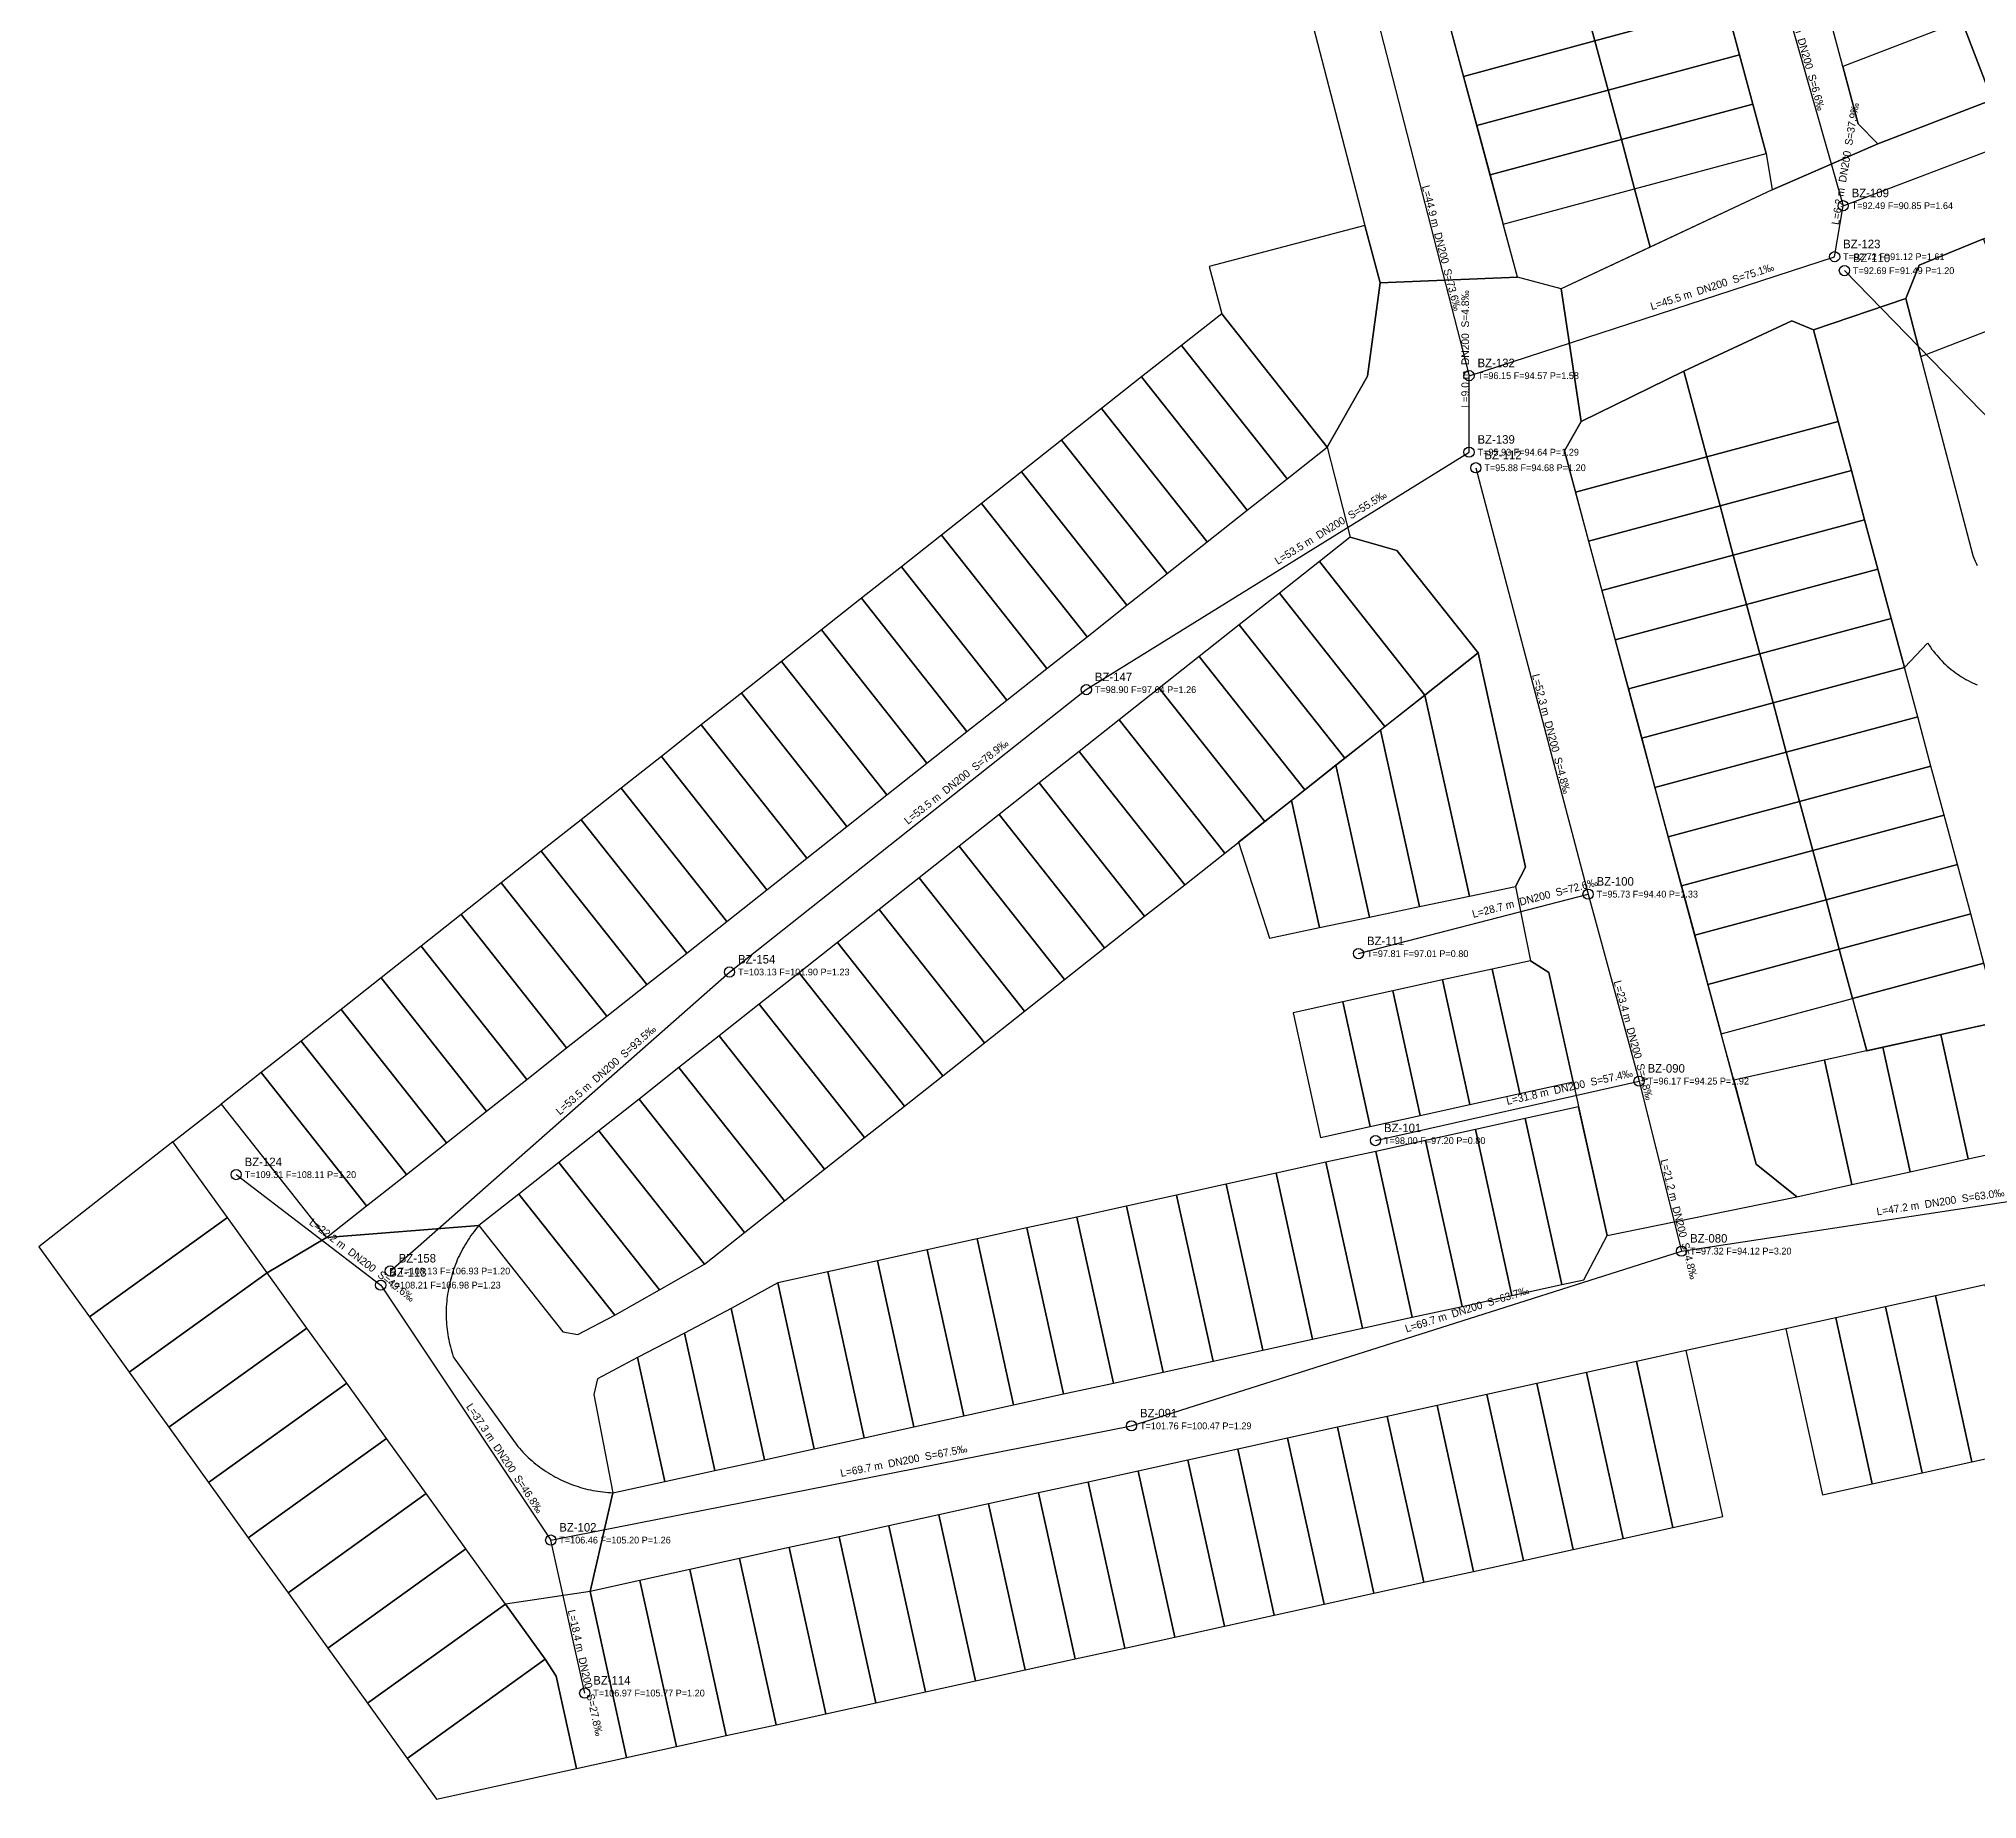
# Model space of a CAD drawing. Header units: metres. Extents: x 308147 to 309178, y 8622681 to 8623301.
# Drawn here: x 308305.3 to 308533.3, y 8622692 to 8622899.1 of the extents above; entities that cross this region are included whole.
import ezdxf

# ---------------------------------------------------------------- set-up
doc = ezdxf.new("R2010")
doc.units = ezdxf.units.M
for name, color, linetype in [('BUZONES', 2, 'Continuous'), ('CALLES', 8, 'Continuous'), ('DESAGUE_DN200', 3, 'Continuous'), ('LOTES', 9, 'Continuous'), ('TEXTO_BUZONES', 7, 'Continuous'), ('TEXTO_TRAMOS', 7, 'Continuous')]:
    doc.layers.add(name, color=color, linetype=linetype)

msp = doc.modelspace()

# ---------------------------------------------------------------- linework, layer by layer
at = {"layer": 'BUZONES'}
for centre in [(308517.5, 8622879.5), (308516.5, 8622873.5), (308517.65, 8622871.86), (308473.5, 8622859.5), (308473.5, 8622850.5), (308474.3, 8622848.67), (308428.49, 8622822.56), (308487.5, 8622798.5), (308460.5, 8622791.5), (308386.53, 8622789.34), (308493.5, 8622776.5), (308462.5, 8622769.5), (308328.5, 8622765.5), (308498.5, 8622756.5), (308346.62, 8622754.16), (308345.5, 8622752.5), (308433.8, 8622735.94), (308365.5, 8622722.5), (308369.5, 8622704.5)]:
    msp.add_circle(centre, 0.6, dxfattribs=at)
at = {"layer": 'CALLES'}
for points in [[(308450, 8622920.53), (308456.47, 8622895.6), (308461.25, 8622877.19), (308463.04, 8622870.42), (308479.21, 8622871.09), (308479.21, 8622871.09), (308479.21, 8622871.09), (308460.64, 8622940.1)], [(308503.75, 8622903.04), (308505.31, 8622897.24), (308506.87, 8622891.45), (308506.87, 8622891.45), (308508.43, 8622885.65), (308509.16, 8622881.37), (308521.58, 8622886.77), (308519.28, 8622889.13), (308517.46, 8622895.89), (308514, 8622908.77)], [(308557.55, 8622900.6), (308546.23, 8622896.25), (308535.03, 8622891.94), (308521.58, 8622886.77), (308509.16, 8622881.37), (308484.34, 8622869.71), (308486.69, 8622854.1), (308486.69, 8622854.1), (308498.76, 8622860.02), (308511.47, 8622865.95), (308514.01, 8622864.89), (308524.86, 8622868.57), (308526.45, 8622872.5), (308534, 8622875.61), (308545.16, 8622880.01), (308556.39, 8622884.21), (308568.54, 8622888.47), (308590.78, 8622895.11), (308593.22, 8622896.13), (308622.09, 8622904.3)], [(308533.32, 8622837.14), (308533.18, 8622837.39), (308533.05, 8622837.65), (308532.94, 8622837.92), (308532.84, 8622838.19), (308532.76, 8622838.46), (308526.64, 8622861.76), (308526.64, 8622861.76), (308524.86, 8622868.57), (308514.01, 8622864.89), (308516.91, 8622854.13), (308518.47, 8622848.33), (308520.03, 8622842.54), (308521.59, 8622836.75), (308523.15, 8622830.95), (308524.71, 8622825.16), (308527.44, 8622828.04), (308527.6, 8622827.79), (308527.77, 8622827.55), (308527.94, 8622827.3), (308528.12, 8622827.07), (308528.31, 8622826.83), (308528.5, 8622826.6), (308528.7, 8622826.38), (308528.9, 8622826.16), (308529.1, 8622825.94), (308529.31, 8622825.73), (308529.53, 8622825.53), (308529.75, 8622825.33), (308529.98, 8622825.13), (308530.21, 8622824.94), (308530.44, 8622824.76), (308530.68, 8622824.58), (308530.92, 8622824.41), (308531.17, 8622824.24), (308531.42, 8622824.08), (308531.68, 8622823.92), (308531.94, 8622823.77), (308532.2, 8622823.63), (308532.46, 8622823.49), (308532.73, 8622823.36), (308533, 8622823.24), (308533.27, 8622823.12)], [(308534.21, 8622752.52), (308528.35, 8622751.23), (308522.49, 8622749.94), (308516.63, 8622748.65), (308510.77, 8622747.37), (308499.05, 8622744.79), (308493.19, 8622743.5), (308487.33, 8622742.21), (308481.47, 8622740.93), (308475.61, 8622739.64), (308469.75, 8622738.35), (308463.89, 8622737.06), (308458.03, 8622735.77), (308452.16, 8622734.49), (308446.3, 8622733.2), (308440.44, 8622731.91), (308434.58, 8622730.62), (308428.72, 8622729.33), (308422.86, 8622728.05), (308417, 8622726.76), (308411.14, 8622725.47), (308405.28, 8622724.18), (308399.42, 8622722.89), (308393.56, 8622721.61), (308387.7, 8622720.32), (308381.84, 8622719.03), (308375.98, 8622717.74), (308370.12, 8622716.45), (308372.82, 8622728.07), (308372.82, 8622728.07), (308378.92, 8622729.38), (308384.78, 8622730.67), (308390.64, 8622731.96), (308396.5, 8622733.25), (308402.36, 8622734.54), (308408.22, 8622735.83), (308414.08, 8622737.11), (308419.94, 8622738.4), (308425.8, 8622739.69), (308431.67, 8622740.98), (308437.53, 8622742.27), (308443.39, 8622743.55), (308449.25, 8622744.84), (308455.11, 8622746.13), (308460.97, 8622747.42), (308466.83, 8622748.71), (308472.69, 8622749.99), (308478.55, 8622751.28), (308484.41, 8622752.57), (308486.99, 8622753.14), (308489.73, 8622758.33), (308512.04, 8622762.9), (308518.54, 8622764.33), (308525.37, 8622765.83), (308532.21, 8622767.34), (308539.82, 8622769.01)]]:
    msp.add_lwpolyline(points, dxfattribs=at)
for points in [[(308489.73, 8622758.33), (308512.04, 8622762.9), (308507.29, 8622766.73), (308484.71, 8622850.64), (308486.69, 8622854.1), (308484.34, 8622869.71), (308479.21, 8622871.09), (308463.04, 8622870.42), (308461.55, 8622859.43), (308456.81, 8622851.1), (308459.53, 8622840.49), (308465.02, 8622838.95), (308474.56, 8622826.88), (308480.13, 8622801.68), (308478.98, 8622799.39), (308480.74, 8622790.67), (308482.88, 8622789.29), (308489.73, 8622758.33)], [(308339.13, 8622758.09), (308343.84, 8622761.81), (308348.54, 8622765.53), (308353.25, 8622769.25), (308357.96, 8622772.97), (308362.67, 8622776.69), (308367.37, 8622780.41), (308372.08, 8622784.13), (308376.79, 8622787.85), (308381.5, 8622791.57), (308386.2, 8622795.29), (308390.91, 8622799.01), (308395.62, 8622802.73), (308400.32, 8622806.45), (308405.03, 8622810.17), (308409.74, 8622813.9), (308414.45, 8622817.62), (308419.15, 8622821.34), (308423.86, 8622825.06), (308428.57, 8622828.78), (308433.27, 8622832.5), (308437.98, 8622836.22), (308442.69, 8622839.94), (308447.4, 8622843.66), (308452.1, 8622847.38), (308456.81, 8622851.1), (308459.53, 8622840.49), (308455.9, 8622837.62), (308451.19, 8622833.9), (308446.48, 8622830.18), (308441.78, 8622826.46), (308437.07, 8622822.74), (308432.36, 8622819.02), (308427.66, 8622815.3), (308422.95, 8622811.58), (308418.24, 8622807.86), (308408.83, 8622800.42), (308404.12, 8622796.7), (308399.22, 8622792.82), (308394.71, 8622789.26), (308390, 8622785.54), (308385.29, 8622781.82), (308380.58, 8622778.1), (308375.88, 8622774.37), (308371.17, 8622770.65), (308366.46, 8622766.93), (308361.76, 8622763.21), (308357.05, 8622759.5), (308339.13, 8622758.09)], [(308332.16, 8622753.95), (308327.48, 8622760.44), (308321.06, 8622769.37), (308326.73, 8622773.78), (308339.13, 8622758.09), (308332.16, 8622753.95)], [(308372.82, 8622728.07), (308370.12, 8622716.45), (308360.18, 8622714.98), (308355.51, 8622721.47), (308350.84, 8622727.97), (308346.17, 8622734.46), (308341.5, 8622740.96), (308336.83, 8622747.45), (308332.16, 8622753.95), (308339.13, 8622758.09), (308357.05, 8622759.5), (308356.85, 8622759.27), (308356.66, 8622759.04), (308356.48, 8622758.8), (308356.3, 8622758.56), (308356.12, 8622758.32), (308355.95, 8622758.07), (308355.79, 8622757.83), (308355.63, 8622757.57), (308355.47, 8622757.32), (308355.32, 8622757.06), (308355.17, 8622756.8), (308355.03, 8622756.54), (308354.89, 8622756.27), (308354.76, 8622756), (308354.63, 8622755.73), (308354.51, 8622755.46), (308354.4, 8622755.19), (308354.28, 8622754.91), (308354.18, 8622754.63), (308354.08, 8622754.35), (308353.98, 8622754.06), (308353.89, 8622753.78), (308353.81, 8622753.49), (308353.73, 8622753.2), (308353.66, 8622752.91), (308353.59, 8622752.62), (308353.52, 8622752.33), (308353.47, 8622752.04), (308353.42, 8622751.74), (308353.37, 8622751.45), (308353.33, 8622751.15), (308353.29, 8622750.85), (308353.26, 8622750.56), (308353.24, 8622750.26), (308353.22, 8622749.96), (308353.21, 8622749.66), (308353.2, 8622749.36), (308353.2, 8622749.06), (308353.21, 8622748.76), (308353.22, 8622748.47), (308353.23, 8622748.17), (308353.25, 8622747.87), (308353.28, 8622747.57), (308353.31, 8622747.27), (308353.35, 8622746.98), (308353.4, 8622746.68), (308353.45, 8622746.39), (308353.5, 8622746.09), (308353.56, 8622745.8), (308353.63, 8622745.51), (308353.7, 8622745.22), (308353.78, 8622744.93), (308353.86, 8622744.64), (308353.95, 8622744.36), (308354.04, 8622744.07), (308361.63, 8622733.52), (308361.82, 8622733.3), (308362.02, 8622733.07), (308362.23, 8622732.86), (308362.43, 8622732.64), (308362.65, 8622732.43), (308362.86, 8622732.23), (308363.08, 8622732.02), (308363.3, 8622731.83), (308363.53, 8622731.63), (308363.76, 8622731.45), (308364, 8622731.26), (308364.23, 8622731.08), (308364.47, 8622730.91), (308364.72, 8622730.74), (308364.97, 8622730.57), (308365.22, 8622730.41), (308365.47, 8622730.25), (308365.73, 8622730.1), (308365.99, 8622729.96), (308366.25, 8622729.82), (308366.52, 8622729.68), (308366.78, 8622729.55), (308367.05, 8622729.43), (308367.33, 8622729.31), (308367.6, 8622729.19), (308367.88, 8622729.08), (308368.16, 8622728.98), (308368.44, 8622728.88), (308368.72, 8622728.79), (308369.01, 8622728.7), (308369.29, 8622728.62), (308369.58, 8622728.54), (308369.87, 8622728.47), (308370.16, 8622728.41), (308370.45, 8622728.35), (308370.75, 8622728.29), (308371.04, 8622728.24), (308371.34, 8622728.2), (308371.63, 8622728.16), (308371.93, 8622728.13), (308372.23, 8622728.11), (308372.52, 8622728.09), (308372.82, 8622728.07), (308372.82, 8622728.07)], [(308368.52, 8622695.62), (308374.42, 8622696.92), (308370.12, 8622716.45), (308360.18, 8622714.98), (308364.86, 8622708.49), (308366.13, 8622706.5), (308368.52, 8622695.62)]]:
    msp.add_lwpolyline(points, close=True, dxfattribs=at)
at = {"layer": 'DESAGUE_DN200'}
for p, q in [((308503.61, 8622928.25), (308517.5, 8622879.5)), ((308462.41, 8622902.64), (308473.5, 8622859.5)), ((308517.5, 8622879.5), (308567.5, 8622898.5)), ((308516.5, 8622873.5), (308517.5, 8622879.5)), ((308473.5, 8622859.5), (308516.5, 8622873.5)), ((308517.65, 8622871.86), (308550.03, 8622838.59)), ((308473.5, 8622850.5), (308473.5, 8622859.5)), ((308428.49, 8622822.56), (308473.5, 8622850.5)), ((308474.3, 8622848.67), (308487.5, 8622798.5)), ((308386.53, 8622789.34), (308428.49, 8622822.56)), ((308460.5, 8622791.5), (308487.5, 8622798.5)), ((308487.5, 8622798.5), (308493.5, 8622776.5)), ((308346.62, 8622754.16), (308386.53, 8622789.34)), ((308462.5, 8622769.5), (308493.5, 8622776.5)), ((308493.5, 8622776.5), (308498.5, 8622756.5)), ((308328.5, 8622765.5), (308345.5, 8622752.5)), ((308498.5, 8622756.5), (308544.5, 8622763.5)), ((308433.8, 8622735.94), (308498.5, 8622756.5)), ((308345.5, 8622752.5), (308365.5, 8622722.5)), ((308365.5, 8622722.5), (308433.8, 8622735.94)), ((308369.5, 8622704.5), (308365.5, 8622722.5))]:
    msp.add_line(p, q, dxfattribs=at)
at = {"layer": 'LOTES'}
for points in [[(308486.74, 8622904.67), (308488.3, 8622898.88), (308503.75, 8622903.04), (308502.19, 8622908.83)], [(308471.29, 8622900.52), (308472.85, 8622894.72), (308488.3, 8622898.88), (308486.74, 8622904.67)], [(308542.64, 8622905.58), (308531.44, 8622901.27), (308535.03, 8622891.94), (308546.23, 8622896.25)], [(308488.3, 8622898.88), (308489.86, 8622893.09), (308505.31, 8622897.24), (308503.75, 8622903.04)], [(308517.46, 8622895.89), (308519.28, 8622889.13), (308521.58, 8622886.77), (308535.03, 8622891.94), (308531.44, 8622901.27)], [(308472.85, 8622894.72), (308474.41, 8622888.93), (308489.86, 8622893.09), (308488.3, 8622898.88)], [(308489.86, 8622893.09), (308491.42, 8622887.29), (308506.87, 8622891.45), (308505.31, 8622897.24)], [(308474.41, 8622888.93), (308475.97, 8622883.13), (308491.42, 8622887.29), (308489.86, 8622893.09)], [(308491.42, 8622887.29), (308492.98, 8622881.5), (308508.43, 8622885.65), (308506.87, 8622891.45)], [(308475.97, 8622883.13), (308477.53, 8622877.34), (308492.98, 8622881.5), (308491.42, 8622887.29)], [(308492.98, 8622881.5), (308508.43, 8622885.65), (308509.16, 8622881.37), (308494.82, 8622874.64)], [(308477.53, 8622877.34), (308492.98, 8622881.5), (308494.82, 8622874.64), (308484.34, 8622869.71), (308479.21, 8622871.09)], [(308456.81, 8622851.1), (308461.55, 8622859.43), (308463.04, 8622870.42), (308461.25, 8622877.19), (308442.94, 8622872.34), (308444.41, 8622866.79)], [(308534, 8622875.61), (308526.45, 8622872.5), (308524.86, 8622868.57), (308526.64, 8622861.76), (308537.69, 8622866.02)], [(308444.41, 8622866.79), (308439.7, 8622863.07), (308452.1, 8622847.38), (308456.81, 8622851.1)], [(308514.01, 8622864.89), (308511.47, 8622865.95), (308498.76, 8622860.02), (308501.46, 8622849.97), (308516.91, 8622854.13)], [(308439.7, 8622863.07), (308434.99, 8622859.35), (308447.4, 8622843.66), (308452.1, 8622847.38)], [(308434.99, 8622859.35), (308430.29, 8622855.63), (308442.69, 8622839.94), (308447.4, 8622843.66)], [(308498.76, 8622860.02), (308486.69, 8622854.1), (308484.71, 8622850.64), (308486.01, 8622845.81), (308501.46, 8622849.97)], [(308430.29, 8622855.63), (308425.58, 8622851.91), (308437.98, 8622836.22), (308442.69, 8622839.94)], [(308425.58, 8622851.91), (308420.87, 8622848.19), (308433.27, 8622832.5), (308437.98, 8622836.22)], [(308516.91, 8622854.13), (308501.46, 8622849.97), (308503.02, 8622844.18), (308518.47, 8622848.33)], [(308501.46, 8622849.97), (308486.01, 8622845.81), (308487.57, 8622840.02), (308503.02, 8622844.18)], [(308420.87, 8622848.19), (308416.17, 8622844.47), (308428.57, 8622828.78), (308433.27, 8622832.5)], [(308518.47, 8622848.33), (308503.02, 8622844.18), (308504.58, 8622838.38), (308520.03, 8622842.54)], [(308416.17, 8622844.47), (308411.46, 8622840.75), (308423.86, 8622825.06), (308428.57, 8622828.78)], [(308503.02, 8622844.18), (308487.57, 8622840.02), (308489.13, 8622834.23), (308504.58, 8622838.38)], [(308411.46, 8622840.75), (308406.75, 8622837.03), (308419.15, 8622821.34), (308423.86, 8622825.06)], [(308455.9, 8622837.62), (308468.3, 8622821.93), (308474.56, 8622826.88), (308465.02, 8622838.95), (308459.53, 8622840.49)], [(308520.03, 8622842.54), (308504.58, 8622838.38), (308506.14, 8622832.59), (308521.59, 8622836.75)], [(308504.58, 8622838.38), (308489.13, 8622834.23), (308490.69, 8622828.43), (308506.14, 8622832.59)], [(308406.75, 8622837.03), (308402.04, 8622833.31), (308414.45, 8622817.62), (308419.15, 8622821.34)], [(308455.9, 8622837.62), (308451.19, 8622833.9), (308463.59, 8622818.21), (308468.3, 8622821.93)], [(308521.59, 8622836.75), (308506.14, 8622832.59), (308507.7, 8622826.79), (308523.15, 8622830.95)], [(308451.19, 8622833.9), (308446.48, 8622830.18), (308458.89, 8622814.49), (308463.59, 8622818.21)], [(308402.04, 8622833.31), (308397.34, 8622829.59), (308409.74, 8622813.9), (308414.45, 8622817.62)], [(308506.14, 8622832.59), (308490.69, 8622828.43), (308492.25, 8622822.64), (308507.7, 8622826.79)], [(308397.34, 8622829.59), (308392.63, 8622825.87), (308405.03, 8622810.17), (308409.74, 8622813.9)], [(308446.48, 8622830.18), (308441.78, 8622826.46), (308454.18, 8622810.77), (308458.89, 8622814.49)], [(308523.15, 8622830.95), (308507.7, 8622826.79), (308509.26, 8622821), (308524.71, 8622825.16)], [(308474.56, 8622826.88), (308468.3, 8622821.93), (308473.54, 8622798.26), (308478.98, 8622799.39), (308480.13, 8622801.68)], [(308507.7, 8622826.79), (308492.25, 8622822.64), (308493.81, 8622816.84), (308509.26, 8622821)], [(308392.63, 8622825.87), (308387.92, 8622822.14), (308400.32, 8622806.45), (308405.03, 8622810.17)], [(308441.78, 8622826.46), (308437.07, 8622822.74), (308449.47, 8622807.05), (308454.18, 8622810.77)], [(308524.71, 8622825.16), (308509.26, 8622821), (308510.81, 8622815.21), (308526.27, 8622819.36)], [(308437.07, 8622822.74), (308432.36, 8622819.02), (308444.77, 8622803.33), (308449.47, 8622807.05)], [(308387.92, 8622822.14), (308383.21, 8622818.42), (308395.62, 8622802.73), (308400.32, 8622806.45)], [(308468.3, 8622821.93), (308463.07, 8622817.8), (308467.67, 8622797.03), (308473.54, 8622798.26)], [(308509.26, 8622821), (308493.81, 8622816.84), (308495.36, 8622811.05), (308510.81, 8622815.21)], [(308383.21, 8622818.43), (308378.51, 8622814.7), (308390.91, 8622799.01), (308395.62, 8622802.73)], [(308432.36, 8622819.02), (308427.66, 8622815.3), (308440.06, 8622799.61), (308444.77, 8622803.33)], [(308463.07, 8622817.8), (308457.84, 8622813.66), (308461.79, 8622795.8), (308467.67, 8622797.03)], [(308526.27, 8622819.36), (308510.81, 8622815.21), (308512.37, 8622809.41), (308527.82, 8622813.57)], [(308378.51, 8622814.7), (308373.8, 8622810.98), (308386.2, 8622795.29), (308390.91, 8622799.01)], [(308427.66, 8622815.3), (308422.95, 8622811.58), (308435.35, 8622795.89), (308440.06, 8622799.61)], [(308457.84, 8622813.66), (308452.61, 8622809.53), (308455.92, 8622794.57), (308461.79, 8622795.8)], [(308510.81, 8622815.21), (308495.36, 8622811.05), (308496.92, 8622805.26), (308512.37, 8622809.41)], [(308527.82, 8622813.57), (308512.37, 8622809.41), (308513.93, 8622803.62), (308529.38, 8622807.78)], [(308373.8, 8622810.98), (308369.09, 8622807.26), (308381.5, 8622791.57), (308386.2, 8622795.29)], [(308422.95, 8622811.58), (308418.24, 8622807.86), (308430.64, 8622792.17), (308435.35, 8622795.89)], [(308452.61, 8622809.53), (308446.39, 8622804.62), (308450.05, 8622793.34), (308455.92, 8622794.57)], [(308512.37, 8622809.41), (308496.92, 8622805.26), (308498.48, 8622799.46), (308513.93, 8622803.62)], [(308369.09, 8622807.26), (308364.39, 8622803.54), (308376.79, 8622787.85), (308381.5, 8622791.57)], [(308418.24, 8622807.86), (308413.53, 8622804.14), (308425.94, 8622788.45), (308430.64, 8622792.17)], [(308529.38, 8622807.78), (308513.93, 8622803.62), (308515.49, 8622797.83), (308530.94, 8622801.98)], [(308413.53, 8622804.14), (308408.83, 8622800.42), (308421.23, 8622784.73), (308425.94, 8622788.45)], [(308364.39, 8622803.54), (308359.68, 8622799.82), (308372.08, 8622784.13), (308376.79, 8622787.85)], [(308513.93, 8622803.62), (308498.48, 8622799.46), (308500.04, 8622793.67), (308515.49, 8622797.83)], [(308530.94, 8622801.98), (308515.49, 8622797.83), (308517.05, 8622792.03), (308532.5, 8622796.19)], [(308359.68, 8622799.82), (308354.97, 8622796.1), (308367.37, 8622780.41), (308372.08, 8622784.13)], [(308408.83, 8622800.42), (308404.12, 8622796.7), (308416.52, 8622781.01), (308421.23, 8622784.73)], [(308515.49, 8622797.83), (308500.04, 8622793.67), (308501.6, 8622787.87), (308517.05, 8622792.03)], [(308354.97, 8622796.1), (308350.26, 8622792.38), (308362.67, 8622776.69), (308367.37, 8622780.41)], [(308404.12, 8622796.7), (308399.22, 8622792.82), (308411.62, 8622777.13), (308416.52, 8622781.01)], [(308532.5, 8622796.19), (308517.05, 8622792.03), (308518.61, 8622786.24), (308534.06, 8622790.39)], [(308399.22, 8622792.82), (308394.71, 8622789.26), (308407.11, 8622773.57), (308411.62, 8622777.13)], [(308350.26, 8622792.38), (308345.56, 8622788.66), (308357.96, 8622772.97), (308362.67, 8622776.69)], [(308482.88, 8622789.29), (308480.74, 8622790.67), (308476.24, 8622789.68), (308479.46, 8622775.03), (308485.73, 8622776.41)], [(308517.05, 8622792.03), (308501.6, 8622787.87), (308503.16, 8622782.08), (308518.61, 8622786.24)], [(308518.61, 8622786.24), (308520.27, 8622780.07), (308535.91, 8622783.51), (308534.06, 8622790.39)], [(308345.56, 8622788.66), (308340.85, 8622784.94), (308353.25, 8622769.25), (308357.96, 8622772.97)], [(308394.71, 8622789.26), (308390, 8622785.54), (308402.4, 8622769.85), (308407.11, 8622773.57)], [(308470.38, 8622788.4), (308464.52, 8622787.11), (308467.74, 8622772.46), (308473.6, 8622773.74)], [(308476.24, 8622789.68), (308470.38, 8622788.4), (308473.6, 8622773.74), (308479.46, 8622775.03)], [(308458.66, 8622785.82), (308452.8, 8622784.53), (308456.02, 8622769.88), (308461.88, 8622771.17)], [(308464.52, 8622787.11), (308458.66, 8622785.82), (308461.88, 8622771.17), (308467.74, 8622772.46)], [(308518.61, 8622786.24), (308520.26, 8622780.07), (308504.63, 8622776.63), (308503.16, 8622782.08)], [(308340.85, 8622784.94), (308336.14, 8622781.22), (308348.54, 8622765.53), (308353.25, 8622769.25)], [(308390, 8622785.54), (308385.29, 8622781.82), (308397.69, 8622766.13), (308402.4, 8622769.85)], [(308535.91, 8622783.51), (308528.99, 8622781.99), (308532.21, 8622767.34), (308539.82, 8622769.01)], [(308336.14, 8622781.22), (308331.44, 8622777.5), (308343.84, 8622761.81), (308348.54, 8622765.53)], [(308385.29, 8622781.82), (308380.58, 8622778.1), (308392.99, 8622762.4), (308397.69, 8622766.13)], [(308528.99, 8622781.99), (308522.15, 8622780.48), (308525.37, 8622765.83), (308532.21, 8622767.34)], [(308515.32, 8622778.98), (308504.63, 8622776.63), (308507.29, 8622766.73), (308512.04, 8622762.9), (308518.54, 8622764.33)], [(308522.15, 8622780.48), (308515.32, 8622778.98), (308518.54, 8622764.33), (308525.37, 8622765.83)], [(308331.44, 8622777.5), (308326.73, 8622773.78), (308339.13, 8622758.09), (308343.84, 8622761.81)], [(308380.58, 8622778.1), (308375.88, 8622774.37), (308388.28, 8622758.68), (308392.99, 8622762.4)], [(308375.88, 8622774.37), (308371.17, 8622770.65), (308383.57, 8622754.96), (308388.28, 8622758.68)], [(308480.11, 8622772.1), (308474.25, 8622770.82), (308478.55, 8622751.28), (308484.41, 8622752.57)], [(308484.41, 8622752.57), (308486.99, 8622753.14), (308489.73, 8622758.33), (308486.37, 8622773.48), (308480.11, 8622772.1)], [(308371.17, 8622770.65), (308366.46, 8622766.93), (308378.3, 8622751.96), (308383.57, 8622754.96)], [(308474.25, 8622770.82), (308468.39, 8622769.53), (308472.69, 8622749.99), (308478.55, 8622751.28)], [(308327.48, 8622760.44), (308321.06, 8622769.37), (308305.29, 8622757.01), (308311.25, 8622748.76)], [(308462.53, 8622768.24), (308456.67, 8622766.95), (308460.97, 8622747.42), (308466.83, 8622748.71)], [(308468.39, 8622769.53), (308462.53, 8622768.24), (308466.83, 8622748.71), (308472.69, 8622749.99)], [(308366.46, 8622766.93), (308361.76, 8622763.21), (308373.02, 8622748.96), (308378.3, 8622751.96)], [(308450.81, 8622765.66), (308444.95, 8622764.38), (308449.25, 8622744.84), (308455.11, 8622746.13)], [(308456.67, 8622766.95), (308450.81, 8622765.66), (308455.11, 8622746.13), (308460.97, 8622747.42)], [(308361.75, 8622763.22), (308357.05, 8622759.5), (308366.93, 8622747), (308368.67, 8622746.68), (308373.02, 8622748.96)], [(308439.09, 8622763.09), (308433.23, 8622761.8), (308437.53, 8622742.27), (308443.39, 8622743.55)], [(308444.95, 8622764.38), (308439.09, 8622763.09), (308443.39, 8622743.55), (308449.25, 8622744.84)], [(308433.23, 8622761.8), (308427.37, 8622760.51), (308431.67, 8622740.98), (308437.53, 8622742.27)], [(308332.16, 8622753.95), (308327.48, 8622760.44), (308311.25, 8622748.76), (308315.92, 8622742.27)], [(308421.51, 8622759.22), (308415.65, 8622757.94), (308419.94, 8622738.4), (308425.8, 8622739.69)], [(308427.37, 8622760.51), (308421.51, 8622759.22), (308425.8, 8622739.69), (308431.67, 8622740.98)], [(308409.79, 8622756.65), (308403.93, 8622755.36), (308408.22, 8622735.83), (308414.08, 8622737.11)], [(308415.65, 8622757.94), (308409.79, 8622756.65), (308414.08, 8622737.11), (308419.94, 8622738.4)], [(308336.83, 8622747.45), (308332.16, 8622753.95), (308315.92, 8622742.27), (308320.59, 8622735.77)], [(308398.07, 8622754.07), (308392.21, 8622752.78), (308396.5, 8622733.25), (308402.36, 8622734.54)], [(308403.93, 8622755.36), (308398.07, 8622754.07), (308402.36, 8622734.54), (308408.22, 8622735.83)], [(308392.21, 8622752.78), (308386.73, 8622749.76), (308390.64, 8622731.96), (308396.5, 8622733.25)], [(308534.21, 8622752.52), (308528.35, 8622751.23), (308532.64, 8622731.7), (308538.5, 8622732.99)], [(308386.73, 8622749.76), (308381.23, 8622746.86), (308384.78, 8622730.67), (308390.64, 8622731.96)], [(308522.49, 8622749.94), (308516.63, 8622748.65), (308520.92, 8622729.12), (308526.78, 8622730.41)], [(308528.35, 8622751.23), (308522.49, 8622749.94), (308526.78, 8622730.41), (308532.64, 8622731.7)], [(308341.5, 8622740.96), (308336.83, 8622747.45), (308320.59, 8622735.77), (308325.26, 8622729.28)], [(308516.63, 8622748.65), (308510.77, 8622747.37), (308515.06, 8622727.83), (308520.92, 8622729.12)], [(308381.23, 8622746.86), (308375.72, 8622743.97), (308378.92, 8622729.38), (308384.78, 8622730.67)], [(308499.05, 8622744.79), (308493.19, 8622743.5), (308497.48, 8622723.97), (308503.34, 8622725.26)], [(308375.72, 8622743.97), (308370.99, 8622741.48), (308370.55, 8622739.62), (308372.82, 8622728.07), (308378.92, 8622729.38)], [(308493.19, 8622743.5), (308487.33, 8622742.21), (308491.62, 8622722.68), (308497.48, 8622723.97)], [(308346.17, 8622734.46), (308341.5, 8622740.96), (308325.26, 8622729.28), (308329.93, 8622722.78)], [(308481.47, 8622740.93), (308475.61, 8622739.64), (308479.9, 8622720.1), (308485.76, 8622721.39)], [(308487.33, 8622742.21), (308481.47, 8622740.93), (308485.76, 8622721.39), (308491.62, 8622722.68)], [(308469.75, 8622738.35), (308463.89, 8622737.06), (308468.18, 8622717.53), (308474.04, 8622718.82)], [(308475.61, 8622739.64), (308469.75, 8622738.35), (308474.04, 8622718.82), (308479.9, 8622720.1)], [(308458.03, 8622735.77), (308452.16, 8622734.49), (308456.46, 8622714.95), (308462.32, 8622716.24)], [(308463.89, 8622737.06), (308458.03, 8622735.77), (308462.32, 8622716.24), (308468.18, 8622717.53)], [(308350.84, 8622727.97), (308346.17, 8622734.46), (308329.93, 8622722.78), (308334.61, 8622716.29)], [(308452.16, 8622734.49), (308446.3, 8622733.2), (308450.6, 8622713.66), (308456.46, 8622714.95)], [(308440.44, 8622731.91), (308434.58, 8622730.62), (308438.88, 8622711.09), (308444.74, 8622712.38)], [(308446.3, 8622733.2), (308440.44, 8622731.91), (308444.74, 8622712.38), (308450.6, 8622713.66)], [(308428.72, 8622729.33), (308422.86, 8622728.05), (308427.16, 8622708.51), (308433.02, 8622709.8)], [(308434.58, 8622730.62), (308428.72, 8622729.33), (308433.02, 8622709.8), (308438.88, 8622711.09)], [(308355.51, 8622721.47), (308350.84, 8622727.97), (308334.61, 8622716.29), (308339.28, 8622709.8)], [(308417, 8622726.76), (308411.14, 8622725.47), (308415.44, 8622705.94), (308421.3, 8622707.22)], [(308422.86, 8622728.05), (308417, 8622726.76), (308421.3, 8622707.22), (308427.16, 8622708.51)], [(308411.14, 8622725.47), (308405.28, 8622724.18), (308409.58, 8622704.65), (308415.44, 8622705.94)], [(308399.42, 8622722.89), (308393.56, 8622721.61), (308397.86, 8622702.07), (308403.72, 8622703.36)], [(308405.28, 8622724.18), (308399.42, 8622722.89), (308403.72, 8622703.36), (308409.58, 8622704.65)], [(308360.18, 8622714.98), (308355.51, 8622721.47), (308339.28, 8622709.8), (308343.95, 8622703.3)], [(308387.7, 8622720.32), (308381.84, 8622719.03), (308386.14, 8622699.5), (308392, 8622700.78)], [(308393.56, 8622721.61), (308387.7, 8622720.32), (308392, 8622700.78), (308397.86, 8622702.07)], [(308375.98, 8622717.74), (308370.12, 8622716.45), (308374.42, 8622696.92), (308380.28, 8622698.21)], [(308381.84, 8622719.03), (308375.98, 8622717.74), (308380.28, 8622698.21), (308386.14, 8622699.5)], [(308364.86, 8622708.49), (308360.18, 8622714.98), (308343.95, 8622703.3), (308348.62, 8622696.81)], [(308368.52, 8622695.62), (308366.13, 8622706.5), (308364.86, 8622708.49), (308348.62, 8622696.81), (308352.07, 8622692.01)]]:
    msp.add_lwpolyline(points, close=True, dxfattribs=at)

# ---------------------------------------------------------------- texts
at = {"layer": 'TEXTO_BUZONES'}
for s, height, p in [('BZ-109', 1, (308518.5, 8622880.5)), ('T=92.49 F=90.85 P=1.64', 0.8, (308518.5, 8622879.1)), ('BZ-123', 1, (308517.5, 8622874.5)), ('T=92.72 F=91.12 P=1.61', 0.8, (308517.5, 8622873.1)), ('BZ-110', 1, (308518.65, 8622872.86)), ('T=92.69 F=91.49 P=1.20', 0.8, (308518.65, 8622871.46)), ('BZ-132', 1, (308474.5, 8622860.5)), ('T=96.15 F=94.57 P=1.58', 0.8, (308474.5, 8622859.1)), ('BZ-139', 1, (308474.5, 8622851.5)), ('T=95.93 F=94.64 P=1.29', 0.8, (308474.5, 8622850.1)), ('BZ-112', 1, (308475.3, 8622849.67)), ('T=95.88 F=94.68 P=1.20', 0.8, (308475.3, 8622848.27)), ('BZ-147', 1, (308429.49, 8622823.56)), ('T=98.90 F=97.64 P=1.26', 0.8, (308429.49, 8622822.16)), ('BZ-100', 1, (308488.5, 8622799.5)), ('T=95.73 F=94.40 P=1.33', 0.8, (308488.5, 8622798.1)), ('BZ-111', 1, (308461.5, 8622792.5)), ('BZ-154', 1, (308387.53, 8622790.34)), ('T=97.81 F=97.01 P=0.80', 0.8, (308461.5, 8622791.1)), ('T=103.13 F=101.90 P=1.23', 0.8, (308387.53, 8622788.94)), ('T=96.17 F=94.25 P=1.92', 0.8, (308494.5, 8622776.1)), ('BZ-090', 1, (308494.5, 8622777.5)), ('T=98.00 F=97.20 P=0.80', 0.8, (308463.5, 8622769.1)), ('BZ-101', 1, (308463.5, 8622770.5)), ('BZ-124', 1, (308329.5, 8622766.5)), ('T=109.31 F=108.11 P=1.20', 0.8, (308329.5, 8622765.1)), ('BZ-080', 1, (308499.5, 8622757.5)), ('BZ-158', 1, (308347.62, 8622755.16)), ('T=97.32 F=94.12 P=3.20', 0.8, (308499.5, 8622756.1)), ('BZ-113', 1, (308346.5, 8622753.5)), ('T=108.13 F=106.93 P=1.20', 0.8, (308347.62, 8622753.76)), ('T=108.21 F=106.98 P=1.23', 0.8, (308346.5, 8622752.1)), ('BZ-091', 1, (308434.8, 8622736.94)), ('T=101.76 F=100.47 P=1.29', 0.8, (308434.8, 8622735.54)), ('BZ-102', 1, (308366.5, 8622723.5)), ('T=106.46 F=105.20 P=1.26', 0.8, (308366.5, 8622722.1)), ('BZ-114', 1, (308370.5, 8622705.5)), ('T=106.97 F=105.77 P=1.20', 0.8, (308370.5, 8622704.1))]:
    msp.add_text(s, height=height, dxfattribs=at).set_placement(p)
at = {"layer": 'TEXTO_TRAMOS'}
for s, rotation, p in [('L=51.4 m  DN200  S=6.6‰', -74.0972, (308510.55, 8622904.58)), ('L=6.2 m  DN200  S=37.9‰', 80.5377, (308517, 8622877.2)), ('L=44.9 m  DN200  S=73.6‰', -75.5781, (308467.95, 8622881.77)), ('L=45.5 m  DN200  S=75.1‰', 18.0343, (308495, 8622867.2)), ('L=9.0 m  DN200  S=4.8‰', 90, (308473.5, 8622855.7)), ('L=53.5 m  DN200  S=55.5‰', 31.8311, (308451, 8622837.23)), ('L=52.3 m  DN200  S=4.8‰', -75.259, (308480.9, 8622824.28)), ('L=53.5 m  DN200  S=78.9‰', 38.3675, (308407.51, 8622806.65)), ('L=28.7 m  DN200  S=72.6‰', 14.5345, (308474, 8622795.7)), ('L=23.4 m  DN200  S=4.8‰', -74.7449, (308490.5, 8622788.2)), ('L=53.5 m  DN200  S=93.5‰', 41.3969, (308366.58, 8622772.45)), ('L=31.8 m  DN200  S=57.4‰', 12.7244, (308478, 8622773.7)), ('L=21.2 m  DN200  S=4.8‰', -75.9638, (308496, 8622767.2)), ('L=47.2 m  DN200  S=63.0‰', 8.6525, (308521.5, 8622760.7)), ('L=22.2 m  DN200  S=49.6‰', -37.4054, (308337, 8622759.7)), ('L=69.7 m  DN200  S=63.7‰', 17.6253, (308466.15, 8622746.92)), ('L=37.3 m  DN200  S=46.8‰', -56.3099, (308355.5, 8622738.2)), ('L=69.7 m  DN200  S=67.5‰', 11.1357, (308399.65, 8622729.92)), ('L=18.4 m  DN200  S=27.8‰', 282.5288, (308367.5, 8622714.2))]:
    msp.add_text(s, height=0.9, rotation=rotation, dxfattribs=at).set_placement(p)

doc.saveas('drawing.dxf')
